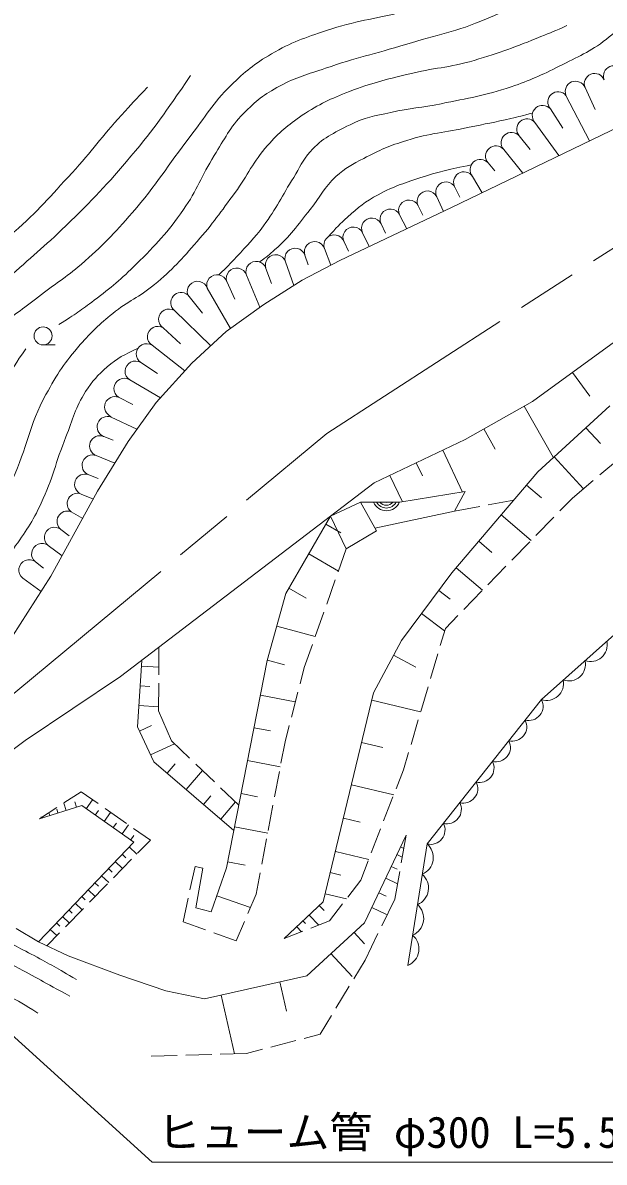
# Model space of a CAD drawing. Units: millimetres, scale not verified. Extents: x 40000 to 680000, y 20000 to 380000.
# Drawn here: x 397480 to 431309, y 246000 to 312336 of the extents above; entities that cross this region are included whole.
import ezdxf
from ezdxf.enums import TextEntityAlignment as Align

# ---------------------------------------------------------------- set-up
doc = ezdxf.new("R2010")
doc.units = ezdxf.units.MM
doc.header["$LTSCALE"] = 1000
doc.linetypes.add('CHAIN', pattern=[18.5, 12, -1.5, 3.5, -1.5])
for name, color, linetype, lineweight in [('M-BMK', 2, 'CHAIN', 13), ('M-STR-HTHT', 7, 'Continuous', 13), ('M-WORK', 1, 'Continuous', 13)]:
    doc.layers.add(name, color=color, linetype=linetype, lineweight=lineweight)
doc.styles.add('ＭＳ ゴシック', font='')
doc.styles.get('ＭＳ ゴシック').set_extended_font_data('MS Gothic')

msp = doc.modelspace()

# ---------------------------------------------------------------- linework, layer by layer
at = {"layer": 'M-BMK'}
for p, q in [((415161, 288424), (452889, 312823)), ((396278, 272726), (415161, 288424))]:
    msp.add_line(p, q, dxfattribs=at)
at = {"layer": 'M-STR-HTHT'}
msp.add_lwpolyline([(383706, 265324), (405000, 246000), (433750, 246000)], dxfattribs=at)
at = {"layer": 'M-WORK'}
for p, q in [((422428, 301582), (437287, 308765)), ((430195, 308560), (430774, 307284)), ((429082, 308112), (430446, 305458)), ((428177, 307324), (428903, 306210)), ((427271, 306537), (428677, 304603)), ((426366, 305749), (427004, 304949)), ((425460, 304962), (426575, 303586)), ((424555, 304174), (424948, 303722)), ((423649, 303387), (424204, 302440)), ((422643, 302732), (422906, 302193)), ((421565, 302207), (421953, 301356)), ((415928, 298491), (422428, 301582)), ((420486, 301682), (420748, 301142)), ((418328, 300631), (418590, 300092)), ((419407, 301157), (419830, 300347)), ((417249, 300106), (417636, 299304)), ((415034, 299195), (415410, 298220)), ((416170, 299581), (416433, 299041)), ((413897, 298809), (414090, 298241)), ((411625, 298037), (411951, 297162)), ((412761, 298423), (413248, 297033)), ((413743, 297346), (415928, 298491)), ((409352, 297265), (409819, 296248)), ((410489, 297651), (411280, 295772)), ((411505, 295934), (413743, 297346)), ((408216, 296879), (409562, 294535)), ((407080, 296493), (407934, 295421)), ((409321, 294362), (411505, 295934)), ((406304, 295578), (408423, 293537)), ((405654, 294569), (406658, 293638)), ((427136, 290288), (433530, 294950)), ((407323, 292524), (409321, 294362)), ((398661, 293583), (399361, 293583)), ((405005, 293560), (406909, 292068)), ((404355, 292551), (405309, 291927)), ((405245, 290233), (407323, 292524)), ((429459, 291982), (430467, 290599)), ((403706, 291542), (405494, 290508)), ((403056, 290533), (403886, 290115)), ((403620, 287968), (405245, 290233)), ((423220, 288077), (427136, 290288)), ((426660, 290019), (428342, 287039)), ((427450, 286194), (431646, 290044)), ((402620, 289374), (404123, 288670)), ((424309, 288691), (424972, 287515)), ((430249, 288762), (431100, 287834)), ((401835, 285064), (403620, 287968)), ((402185, 288256), (402744, 288038)), ((417932, 285559), (423220, 288077)), ((421910, 287453), (423071, 285015)), ((401749, 287138), (402842, 286703)), ((420373, 286721), (420739, 285952)), ((428393, 287059), (430096, 285203)), ((431057, 286011), (432206, 286975)), ((401313, 286019), (401872, 285802)), ((418835, 285989), (419567, 284451)), ((422442, 280307), (427450, 286194)), ((403173, 274277), (417932, 285559)), ((426797, 285426), (427668, 284685)), ((429460, 284669), (430674, 285689)), ((399117, 280109), (401835, 285064)), ((400877, 284901), (401585, 284610)), ((422592, 283909), (423226, 285040)), ((428729, 283918), (429460, 284669)), ((417136, 284418), (415389, 283615)), ((418060, 282749), (417136, 284418)), ((422592, 283909), (424073, 284181)), ((424565, 284271), (426045, 284542)), ((400289, 283870), (400965, 283478)), ((412785, 279108), (415389, 283615)), ((415389, 283615), (416302, 281718)), ((417965, 282920), (422592, 283909)), ((425314, 283684), (427057, 282201)), ((427333, 282485), (428380, 283560)), ((399701, 282839), (400173, 282469)), ((415114, 283139), (415976, 282641)), ((416302, 281718), (418060, 282749)), ((424008, 282148), (424776, 281494)), ((425938, 281052), (426984, 282127)), ((398961, 281895), (399769, 281298)), ((414118, 281415), (415842, 280419)), ((416302, 281718), (415828, 280379)), ((398220, 280950), (398692, 280580)), ((422701, 280612), (424237, 279305)), ((424543, 279619), (425589, 280694)), ((396880, 276619), (399117, 280109)), ((397480, 280006), (398556, 279235)), ((419511, 276364), (422442, 280307)), ((412960, 279411), (413962, 278832)), ((415661, 279907), (415162, 278493)), ((421681, 279283), (422354, 278783)), ((411706, 275209), (412785, 279108)), ((423148, 278186), (424194, 279261)), ((414995, 278022), (414495, 276607)), ((420681, 277938), (422026, 276939)), ((422067, 277077), (422799, 277828)), ((412261, 277215), (414492, 276597)), ((421771, 276077), (422067, 277077)), ((405389, 274381), (405398, 275977)), ((414329, 276136), (413855, 274796)), ((417886, 273327), (419511, 276364)), ((419057, 275514), (420346, 274824)), ((421203, 274159), (421629, 275598)), ((404403, 275217), (404151, 271353)), ((404381, 274882), (405391, 274816)), ((409326, 263145), (411706, 275209)), ((411710, 275223), (412706, 274947)), ((413855, 274796), (413609, 273848)), ((397618, 270560), (403173, 274277)), ((404306, 273736), (404879, 273699)), ((405377, 272285), (405386, 273881)), ((413484, 273364), (413107, 271912)), ((414965, 261166), (417886, 273327)), ((420635, 272242), (421061, 273680)), ((411309, 273196), (413336, 272796)), ((417783, 272895), (420627, 272212)), ((404232, 272590), (405378, 272515)), ((406123, 270527), (405377, 272285)), ((404151, 271353), (405110, 269302)), ((404273, 271093), (404964, 271416)), ((412982, 271428), (412736, 270481)), ((420068, 270324), (420494, 271762)), ((410934, 271295), (411884, 271107)), ((389981, 264802), (397618, 270560)), ((404919, 269711), (406302, 270357)), ((407179, 269523), (406123, 270527)), ((412736, 270481), (412501, 269238)), ((417191, 270433), (418422, 270138)), ((410559, 269394), (412460, 269019)), ((419630, 268845), (419926, 269844)), ((405110, 269302), (409755, 265319)), ((405876, 268645), (406352, 269199)), ((406985, 267694), (407936, 268803)), ((408628, 268145), (407541, 269179)), ((412408, 268747), (412129, 267273)), ((419198, 267732), (419630, 268845)), ((399876, 266918), (400878, 267567)), ((400878, 267567), (401867, 266874)), ((407991, 266832), (408421, 267335)), ((410046, 266796), (408990, 267800)), ((410178, 267463), (411143, 267273)), ((416600, 267972), (419061, 267380)), ((400905, 266768), (398454, 265996)), ((400001, 266483), (399866, 266911)), ((400610, 266675), (400514, 266980)), ((403942, 264637), (400905, 266768)), ((401175, 266579), (401542, 267102)), ((408996, 265970), (409858, 266976)), ((412036, 266782), (411758, 265308)), ((418475, 265868), (419017, 267266)), ((398454, 265996), (399456, 266646)), ((398570, 266032), (398545, 266114)), ((399047, 266183), (398996, 266347)), ((399524, 266333), (399457, 266547)), ((401698, 266212), (401881, 266473)), ((402220, 265845), (402587, 266368)), ((402276, 266586), (403504, 265725)), ((416134, 266034), (417103, 265801)), ((402743, 265478), (402926, 265740)), ((403265, 265112), (403632, 265634)), ((403913, 265437), (404901, 264744)), ((409797, 265532), (411728, 265151)), ((417751, 264003), (418294, 265401)), ((403761, 264764), (403935, 265012)), ((404901, 264744), (404163, 263991)), ((411665, 264817), (411386, 263343)), ((417355, 259930), (419788, 265045)), ((419788, 265045), (419499, 263421)), ((398387, 258828), (403942, 264637)), ((403677, 264360), (404114, 263942)), ((415669, 264096), (417607, 263630)), ((419464, 264363), (419620, 264289)), ((403813, 263634), (402762, 262563)), ((402861, 263507), (403288, 263099)), ((403269, 263933), (403482, 263729)), ((409395, 263493), (410414, 263292)), ((417139, 262424), (417570, 263537)), ((419249, 263912), (419560, 263764)), ((402464, 263091), (402672, 262892)), ((407207, 261854), (407501, 263221)), ((407501, 263221), (407959, 263128)), ((407959, 263128), (407550, 260819)), ((408438, 260570), (409326, 263145)), ((411293, 262851), (411058, 261609)), ((415373, 262865), (415989, 262717)), ((418922, 263223), (419266, 263059)), ((419411, 262929), (419122, 261306)), ((402412, 262206), (401361, 261136)), ((401678, 262270), (401881, 262076)), ((402066, 262675), (402482, 262278)), ((416385, 261437), (417139, 262424)), ((418594, 262535), (419283, 262207)), ((400912, 261469), (401110, 261280)), ((401291, 261864), (401696, 261477)), ((406809, 259997), (407102, 261365)), ((408764, 261516), (410729, 260838)), ((411058, 261609), (410576, 260480)), ((415077, 261633), (416308, 261338)), ((418189, 261683), (418615, 261480)), ((401011, 260779), (399961, 259708)), ((400534, 261074), (400930, 260696)), ((407550, 260819), (408438, 260570)), ((412691, 259016), (414965, 261166)), ((414730, 260943), (415006, 260651)), ((415327, 260053), (416081, 261040)), ((417784, 260831), (418636, 260426)), ((419122, 261306), (418366, 259759)), ((399797, 260303), (400183, 259934)), ((400166, 260688), (400358, 260504)), ((413781, 260047), (413920, 259901)), ((414145, 260390), (414698, 259806)), ((414242, 259626), (415327, 260053)), ((397099, 259610), (398387, 258828)), ((399078, 259551), (399454, 259192)), ((399438, 259927), (399626, 259747)), ((408118, 259529), (406809, 259997)), ((410380, 260021), (409899, 258892)), ((412691, 259016), (413777, 259443)), ((413418, 259703), (413694, 259411)), ((413998, 256857), (417355, 259930)), ((416751, 259376), (417364, 258706)), ((398387, 258828), (400110, 258011)), ((399610, 259351), (398872, 258598)), ((409899, 258892), (408589, 259360)), ((418147, 259310), (417391, 257763)), ((415410, 258149), (416637, 256808)), ((400110, 258011), (403129, 256893)), ((417391, 257763), (416732, 256674)), ((403129, 256893), (405793, 255969)), ((408049, 255507), (413998, 256857)), ((412444, 256504), (412832, 254794)), ((416473, 256247), (415697, 254963)), ((405793, 255969), (408049, 255507)), ((409024, 255728), (409800, 252308)), ((415438, 254535), (414780, 253447)), ((414780, 253447), (413845, 253203)), ((413361, 253077), (411910, 252698)), ((406471, 252212), (404949, 252168)), ((408470, 252270), (406970, 252227)), ((410491, 252328), (408970, 252284)), ((411426, 252572), (410491, 252328))]:
    msp.add_line(p, q, dxfattribs=at)
for points in [[(419882, 257456), (421001, 264530), (427654, 272941), (435267, 279715), (443738, 288906), (446216, 290265), (457545, 295360), (461861, 297757), (469413, 300934), (478737, 299678)], [(417136, 284418), (419416, 284427), (423226, 285040)]]:
    msp.add_lwpolyline(points, dxfattribs=at)
msp.add_circle((398661, 294108), 525, dxfattribs=at)
for centre, radius, start, end in [((431865, 309232), 600, 21.93594, 201.93594), ((430752, 308784), 600, 21.93594, 201.93594), ((429639, 308336), 600, 21.93594, 201.93594), ((428629, 307718), 600, 41.00943, 221.00943), ((427724, 306930), 600, 41.00943, 221.00943), ((426818, 306143), 600, 41.00943, 221.00943), ((425913, 305356), 600, 41.00943, 221.00943), ((425007, 304568), 600, 41.00943, 221.00943), ((424102, 303781), 600, 41.00943, 221.00943), ((423146, 303060), 600, 33.06379, 213.06379), ((421025, 301944), 600, 25.95919, 205.95919), ((422104, 302470), 600, 25.95919, 205.95919), ((419946, 301419), 600, 25.95919, 205.95919), ((418867, 300894), 600, 25.95919, 205.95919), ((417788, 300369), 600, 25.95919, 205.95919), ((415602, 299388), 600, 18.76176, 198.76176), ((416709, 299843), 600, 25.95919, 205.95919), ((413329, 298616), 600, 18.76176, 198.76176), ((414466, 299002), 600, 18.76176, 198.76176), ((412193, 298230), 600, 18.76176, 198.76176), ((409921, 297458), 600, 18.76176, 198.76176), ((411057, 297844), 600, 18.76176, 198.76176), ((407648, 296686), 600, 18.76176, 198.76176), ((408784, 297072), 600, 18.76176, 198.76176), ((406692, 296035), 600, 49.71141, 229.71141), ((405979, 295073), 600, 57.22433, 237.22433), ((405330, 294064), 600, 57.22433, 237.22433), ((404680, 293055), 600, 57.22433, 237.22433), ((404030, 292046), 600, 57.22433, 237.22433), ((403381, 291037), 600, 57.22433, 237.22433), ((402838, 289974), 600, 68.7111, 248.7111), ((402402, 288815), 600, 68.7111, 248.7111), ((401967, 287697), 600, 68.7111, 248.7111), ((401531, 286579), 600, 68.7111, 248.7111), ((401095, 285460), 600, 68.7111, 248.7111), ((400660, 284342), 600, 68.7111, 231.89519), ((418635, 284736), 812, 202.84302, 337.60329), ((418635, 284736), 650, 208.95881, 331.4875), ((418635, 284736), 488, 220.0915, 320.35482), ((418635, 284736), 325, 254.28079, 286.16553), ((400072, 283311), 600, 68.7111, 231.89519), ((399331, 282367), 600, 51.89519, 231.89519), ((398590, 281423), 600, 51.89519, 231.89519), ((397850, 280478), 600, 51.89519, 231.89519), ((430513, 276116), 971, 250.67999, 12.64307), ((429244, 274987), 971, 250.67999, 12.64307), ((427975, 273858), 971, 250.67999, 12.64307), ((426915, 272550), 837, 255.39406, 27.91979), ((425964, 271348), 837, 255.39406, 27.91979), ((425014, 270146), 837, 255.39406, 27.91979), ((424063, 268944), 837, 255.39406, 27.91979), ((423113, 267743), 837, 255.39406, 27.91979), ((422162, 266541), 837, 255.39406, 27.91979), ((421212, 265339), 837, 255.39406, 27.91979), ((420316, 263732), 1051, 292.63743, 49.38407), ((420036, 261963), 1051, 292.63743, 49.38407), ((419757, 260195), 1051, 292.63743, 49.38407), ((419477, 258427), 1051, 292.63743, 49.38407)]:
    msp.add_arc(centre, radius, start, end, dxfattribs=at)
for points, knots in [([(408894, 297662), (409390, 298150), (409522, 298288), (409911, 298702), (410553, 299384), (410928, 299758), (411483, 300513), (412252, 301560), (412548, 302238), (413241, 303337), (413611, 303923), (413737, 304314), (414200, 304829), (414931, 305643), (415544, 305902), (416518, 306401), (417379, 306842), (417946, 306900), (418889, 307120), (420020, 307384), (420682, 307389), (421819, 307626), (423423, 307960), (424346, 308080), (425895, 308612), (427020, 308998), (427633, 309273), (428693, 309811), (429794, 310370), (430465, 310620), (431437, 311383), (432322, 312078), (432764, 312546), (433488, 313407), (434551, 314671), (435105, 315430), (435912, 316871), (436732, 318333), (436866, 319316), (437671, 320787), (438084, 321542), (438184, 322098), (438843, 322652), (439247, 322991), (439583, 323031), (440095, 323158), (441139, 323417), (441769, 323286), (442839, 323398), (444259, 323546), (445056, 323630), (446462, 323877), (448220, 324186), (449193, 324435), (450911, 324916), (452873, 325465), (453967, 325805), (455866, 326541), (457407, 327138), (458146, 327771), (459703, 328326), (460573, 328637), (461078, 328791), (461994, 328912), (463118, 329061), (463769, 328995), (464898, 328886), (466309, 328749), (467064, 328426), (468467, 328220), (469607, 328052), (470247, 327915), (471398, 327900), (472340, 327888), (472879, 327948), (473796, 328166), (474557, 328347), (475006, 328497), (475634, 328966), (476052, 329278), (476293, 329548), (476406, 330058), (476490, 330434), (476468, 330651), (476380, 331043)], [0, 0, 0, 0, 1, 1, 1, 2, 2, 2, 3, 3, 3, 4, 4, 4, 5, 5, 5, 6, 6, 6, 7, 7, 7, 8, 8, 8, 9, 9, 9, 10, 10, 10, 11, 11, 11, 12, 12, 12, 13, 13, 13, 14, 14, 14, 15, 15, 15, 16, 16, 16, 17, 17, 17, 18, 18, 18, 19, 19, 19, 20, 20, 20, 21, 21, 21, 22, 22, 22, 23, 23, 23, 24, 24, 24, 25, 25, 25, 26, 26, 26, 27, 27, 27, 28, 28, 28, 28]), ([(399583, 294770), (400572, 295402), (400857, 295597), (401634, 296182), (402642, 296941), (403189, 297398), (404085, 298286), (405248, 299440), (405887, 300117), (406829, 301457), (407641, 302612), (407857, 303409), (408614, 304600), (409239, 305585), (409507, 306214), (410319, 307051), (411038, 307792), (411516, 308158), (412424, 308650), (413406, 309182), (414031, 309328), (415088, 309689), (416885, 310303), (417933, 310518), (419750, 311074), (421597, 311640), (422691, 311802), (424465, 312566), (425744, 313117), (426508, 313392), (427609, 314244), (429058, 315366), (429858, 316055), (430992, 317494), (431708, 318403), (431928, 319038), (432484, 320052), (432903, 320815), (433036, 321068), (433523, 322023)], [0, 0, 0, 0, 1, 1, 1, 2, 2, 2, 3, 3, 3, 4, 4, 4, 5, 5, 5, 6, 6, 6, 7, 7, 7, 8, 8, 8, 9, 9, 9, 10, 10, 10, 11, 11, 11, 12, 12, 12, 13, 13, 13, 13]), ([(383344, 278506), (384709, 279077), (385155, 279243), (386221, 279891), (387069, 280407), (387550, 280704), (388299, 281356), (389254, 282188), (389753, 282712), (390510, 283727), (391478, 285026), (391715, 285949), (392428, 287404), (393465, 289519), (393851, 290801), (394986, 292865), (395346, 293520), (395591, 293870), (396078, 294437), (396848, 295333), (397469, 295648), (398396, 296382), (399350, 297138), (399953, 297475), (400873, 298273), (402124, 299358), (402773, 300032), (403857, 301284), (405277, 302923), (405884, 303993), (407214, 305706), (408127, 306882), (408518, 307651), (409585, 308690), (410424, 309507), (410944, 309936), (411956, 310528), (413127, 311213), (413867, 311453), (415153, 311887), (416848, 312459), (417869, 312531), (419602, 312979), (420843, 313300), (421575, 313372), (422772, 313831), (424084, 314335), (424859, 314588), (426022, 315377), (427029, 316059), (427525, 316549), (428366, 317428), (429437, 318547), (429745, 319095), (430711, 320625)], [0, 0, 0, 0, 1, 1, 1, 2, 2, 2, 3, 3, 3, 4, 4, 4, 5, 5, 5, 6, 6, 6, 7, 7, 7, 8, 8, 8, 9, 9, 9, 10, 10, 10, 11, 11, 11, 12, 12, 12, 13, 13, 13, 14, 14, 14, 15, 15, 15, 16, 16, 16, 17, 17, 17, 18, 18, 18, 18]), ([(360989, 289122), (361351, 288434), (361473, 288233), (361821, 287687), (362399, 286779), (362790, 286311), (363500, 285502), (364495, 284368), (365199, 283873), (366270, 282812), (367221, 281869), (367740, 281326), (368668, 280361), (370004, 278970), (370546, 277970), (372051, 276764), (373407, 275679), (374254, 275131), (375861, 274473), (377092, 273969), (377838, 273742), (379164, 273647), (380788, 273531), (381711, 273721), (383320, 273967), (384942, 274214), (385893, 274323), (387396, 274979), (389100, 275722), (389995, 276337), (391392, 277563), (392716, 278725), (393409, 279466), (394403, 280920), (395598, 282668), (396003, 283815), (396880, 285742), (397742, 287634), (397830, 288872), (398825, 290697), (399484, 291906), (399923, 292560), (400823, 293601), (401492, 294375), (401924, 294764), (402715, 295413), (403605, 296143), (404254, 296355), (405139, 297091), (406197, 297971), (406708, 298562), (407617, 299595), (408548, 300653), (408994, 301310), (409828, 302446), (410598, 303495), (410854, 304217), (411719, 305190), (412416, 305972), (412876, 306362), (413744, 306948), (414739, 307620), (415369, 307898), (416488, 308333), (417783, 308837), (418550, 309010), (419898, 309346), (421383, 309716), (422266, 309713), (423734, 310145), (425281, 310600), (426129, 310924), (427624, 311530), (428220, 311772), (428421, 311850), (429142, 312170)], [0, 0, 0, 0, 1, 1, 1, 2, 2, 2, 3, 3, 3, 4, 4, 4, 5, 5, 5, 6, 6, 6, 7, 7, 7, 8, 8, 8, 9, 9, 9, 10, 10, 10, 11, 11, 11, 12, 12, 12, 13, 13, 13, 14, 14, 14, 15, 15, 15, 16, 16, 16, 17, 17, 17, 18, 18, 18, 19, 19, 19, 20, 20, 20, 21, 21, 21, 22, 22, 22, 23, 23, 23, 24, 24, 24, 25, 25, 25, 25]), ([(364411, 291406), (364954, 290655), (365092, 290455), (365519, 289838), (366271, 288751), (366616, 288090), (367384, 287014), (368049, 286083), (368347, 285493), (369142, 284670), (370134, 283643), (370792, 283163), (371966, 282352), (373175, 281518), (373885, 281081), (375216, 280460), (376138, 280031), (376674, 279802), (377667, 279581), (378626, 279369), (379193, 279296), (380172, 279368), (381438, 279462), (382180, 279575), (383342, 280088), (384448, 280575), (385022, 280990), (385926, 281793), (386797, 282566), (387177, 283115), (387897, 284030), (388874, 285271), (389392, 285997), (390189, 287360), (391273, 289217), (391658, 290376), (392639, 292289), (393226, 293432), (393410, 294167), (394185, 295193), (394966, 296227), (395655, 296581), (396609, 297457), (397922, 298663), (398716, 299276), (399992, 300521), (401542, 302032), (402387, 302910), (403775, 304570), (405236, 306317), (405692, 306995), (407239, 309259)], [0, 0, 0, 0, 1, 1, 1, 2, 2, 2, 3, 3, 3, 4, 4, 4, 5, 5, 5, 6, 6, 6, 7, 7, 7, 8, 8, 8, 9, 9, 9, 10, 10, 10, 11, 11, 11, 12, 12, 12, 13, 13, 13, 14, 14, 14, 15, 15, 15, 16, 16, 16, 17, 17, 17, 17]), ([(393980, 297824), (395421, 298845), (395850, 299174), (396964, 300141), (398391, 301382), (399066, 302214), (400347, 303605), (401517, 304875), (402060, 305686), (403224, 306961), (403810, 307603), (404002, 307815), (404743, 308586)], [0, 0, 0, 0, 1, 1, 1, 2, 2, 2, 3, 3, 3, 4, 4, 4, 4]), ([(411251, 298412), (411683, 298720), (411808, 298836), (412148, 299129), (413070, 299926), (413435, 300531), (414208, 301473), (414810, 302207), (415003, 302747), (415700, 303392), (416252, 303902), (416650, 304089), (417316, 304439), (418255, 304933), (418808, 305171), (419820, 305487), (421201, 305919), (422028, 305952), (423443, 306251), (424394, 306452), (424931, 306542), (425877, 306766), (426372, 306884), (426534, 306922), (427143, 307080)], [0, 0, 0, 0, 1, 1, 1, 2, 2, 2, 3, 3, 3, 4, 4, 4, 5, 5, 5, 6, 6, 6, 7, 7, 7, 8, 8, 8, 8]), ([(415254, 299877), (415745, 300434), (415910, 300602), (416375, 301020), (417016, 301599), (417398, 301918), (418160, 302326), (419127, 302844), (419726, 303027), (420770, 303365), (421844, 303713), (422249, 303794), (423573, 304065)], [0, 0, 0, 0, 1, 1, 1, 2, 2, 2, 3, 3, 3, 4, 4, 4, 4]), ([(359995, 288458), (360982, 287367), (361247, 287059), (362013, 286131), (363047, 284875), (363556, 284116), (364530, 282814), (365273, 281821), (365591, 281188), (366408, 280256), (367304, 279236), (367918, 278771), (368886, 277819), (369859, 276861), (370330, 276243), (371377, 275368), (372318, 274581), (372896, 274192), (373961, 273583), (374826, 273088), (375329, 272819), (376279, 272517), (377259, 272205), (377842, 272135), (378863, 272011), (379983, 271875), (380623, 271807), (381749, 271878), (382892, 271950), (383529, 272117), (384626, 272446), (385976, 272851), (386721, 273151), (387965, 273814), (389198, 274470), (389866, 274895), (390984, 275732), (392386, 276781), (393147, 277415), (394377, 278662), (395469, 279770), (396031, 280450), (396934, 281717), (397637, 282703), (398040, 283265), (398550, 284363), (399229, 285824), (399386, 286733), (399989, 288226), (400410, 289268), (400525, 289921), (401135, 290864), (401539, 291489), (401824, 291815), (402387, 292302), (403009, 292841), (403342, 292990), (404187, 293398)], [0, 0, 0, 0, 1, 1, 1, 2, 2, 2, 3, 3, 3, 4, 4, 4, 5, 5, 5, 6, 6, 6, 7, 7, 7, 8, 8, 8, 9, 9, 9, 10, 10, 10, 11, 11, 11, 12, 12, 12, 13, 13, 13, 14, 14, 14, 15, 15, 15, 16, 16, 16, 17, 17, 17, 18, 18, 18, 19, 19, 19, 19]), ([(362083, 289852), (362609, 288973), (362772, 288730), (363245, 288030), (364104, 286757), (364642, 286078), (365642, 284913), (366546, 283860), (367072, 283286), (368054, 282306), (369105, 281258), (369652, 280612), (370837, 279718), (371910, 278908), (372618, 278609), (373794, 277960), (374776, 277417), (375299, 277041), (376352, 276654), (377482, 276239), (378145, 276056), (379336, 275882), (380407, 275725), (381027, 275721), (382106, 275802), (383000, 275869), (383514, 275913), (384371, 276175), (385641, 276563), (386370, 276816), (387488, 277533), (388553, 278217), (389132, 278655), (390019, 279558), (391240, 280803), (391830, 281611), (392736, 283101), (393709, 284701), (393947, 285760), (394707, 287470), (395395, 289016), (395593, 289975), (396439, 291440), (396884, 292210), (397051, 292496), (397665, 293358)], [0, 0, 0, 0, 1, 1, 1, 2, 2, 2, 3, 3, 3, 4, 4, 4, 5, 5, 5, 6, 6, 6, 7, 7, 7, 8, 8, 8, 9, 9, 9, 10, 10, 10, 11, 11, 11, 12, 12, 12, 13, 13, 13, 14, 14, 14, 15, 15, 15, 15]), ([(358990, 254889), (360453, 254939), (360908, 254990), (362127, 255149), (364244, 255426), (365387, 255847), (367442, 256428), (369612, 257042), (370749, 257641), (372916, 258266), (374782, 258804), (375853, 259015), (377751, 259425), (379708, 259848), (380801, 260129), (382787, 260384), (384787, 260642), (385925, 260742), (387942, 260704), (389634, 260672), (390604, 260669), (392257, 260304), (393665, 259994), (394438, 259726), (395774, 259185), (396725, 258800), (397223, 258503), (398132, 258026), (399116, 257510), (399435, 257319), (400609, 256628)], [0, 0, 0, 0, 1, 1, 1, 2, 2, 2, 3, 3, 3, 4, 4, 4, 5, 5, 5, 6, 6, 6, 7, 7, 7, 8, 8, 8, 9, 9, 9, 10, 10, 10, 10]), ([(384865, 259745), (386118, 259956), (386514, 260017), (387582, 260064), (388752, 260117), (389422, 260127), (390579, 259944), (391806, 259751), (392496, 259589), (393656, 259145), (395051, 258611), (395734, 258088), (397053, 257387), (398292, 256728), (398686, 256511), (400210, 255669)], [0, 0, 0, 0, 1, 1, 1, 2, 2, 2, 3, 3, 3, 4, 4, 4, 5, 5, 5, 5]), ([(364911, 251782), (366418, 252389), (366818, 252560), (368028, 253088), (369862, 253889), (370815, 254504), (372663, 255272), (374301, 255953), (375251, 256263), (376952, 256764), (378654, 257266), (379623, 257518), (381375, 257803), (382953, 258060), (383852, 258153), (385451, 258176), (387067, 258200), (387981, 258143), (389580, 257910), (391278, 257663), (392216, 257390), (393842, 256844), (394931, 256479), (395540, 256252), (396560, 255725), (397276, 255355), (397532, 255208), (398345, 254686)], [0, 0, 0, 0, 1, 1, 1, 2, 2, 2, 3, 3, 3, 4, 4, 4, 5, 5, 5, 6, 6, 6, 7, 7, 7, 8, 8, 8, 9, 9, 9, 9])]:
    msp.add_open_spline(points, degree=3, knots=knots, dxfattribs=at)

# ---------------------------------------------------------------- texts
at = {"layer": 'M-STR-HTHT', "style": 'ＭＳ ゴシック'}
msp.add_text('ヒューム管 φ300 L=5.50', height=1833, dxfattribs=at).set_placement((419375, 247750), align=Align.MIDDLE_CENTER)

doc.saveas('drawing.dxf')
